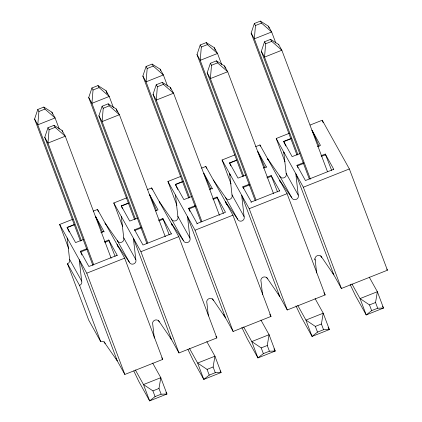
<?xml version="1.0" encoding="UTF-8"?>
<svg xmlns="http://www.w3.org/2000/svg" width="422" height="422" viewBox="0 0 422 422"><rect width="100%" height="100%" fill="white"/><g stroke="black" fill="none" stroke-linecap="round" stroke-linejoin="round"><path stroke-width="0.63" d="M59.265 129.042L55.092 117.944L51.885 112.183L43.835 107.072L37.78 109.472L38.903 111.487L37.785 124.817L81.34 240.698M111.144 258.243L65.273 136.2L62.066 130.44L54.016 125.329L47.96 127.729L49.084 129.744L47.966 143.074L93.605 264.499M113.402 107.547L109.235 96.453L106.027 90.693L97.978 85.576L91.922 87.982L93.046 89.997L91.927 103.321L135.483 219.208M165.287 236.753L119.415 114.71L116.208 108.95L108.159 103.833L102.103 106.239L103.226 108.254L102.108 121.578L147.747 243.009M167.545 86.056L163.377 74.958L160.17 69.197L152.115 64.086L146.065 66.486L147.188 68.501L146.065 81.831L189.626 197.712M219.429 215.257L173.558 93.215L170.351 87.454L162.301 82.343L156.245 84.748L157.369 86.758L156.251 100.088L201.89 221.513M221.687 64.561L217.52 53.467L214.307 47.707L206.258 42.59L200.207 44.996L201.326 47.011L200.207 60.335L243.768 176.222M273.572 193.767L227.701 71.724L224.493 65.964L216.444 60.852L210.388 63.253L211.512 65.268L210.388 78.597L256.033 200.023M275.83 43.07L271.657 31.972L268.45 26.211L260.4 21.1L254.35 23.505L255.468 25.515L254.35 38.845L297.911 154.726M327.483 171.659L281.843 50.234L278.636 44.474L270.581 39.357L264.531 41.762L265.649 43.777L264.531 57.102L310.407 179.144M135.357 369.946L143.491 384.553L160.798 377.679L166.943 394.027L161.13 394.195L158.978 388.477L160.798 377.679L152.669 363.078M189.499 348.456L197.633 363.062L214.94 356.189L221.086 372.536L215.273 372.705L213.121 366.987L214.94 356.189L206.806 341.583M243.642 326.96L251.776 341.567L269.083 334.699L275.228 351.046L269.415 351.209L267.263 345.497L269.083 334.699L260.949 320.092M297.784 305.47L305.918 320.076L323.226 313.203L329.371 329.55L323.553 329.719L321.406 324.001L323.226 313.203L315.092 298.597M351.927 283.974L360.061 298.581L377.368 291.713L383.514 308.06L377.695 308.229L375.548 302.511L377.368 291.713L369.234 277.106M80.449 241.099L34.578 119.057L37.78 109.472M92.945 265.512L44.758 137.314L47.96 127.729M134.592 219.604L88.715 97.561L91.922 87.982M146.856 243.404L98.901 115.818L102.103 106.239M188.734 198.113L142.858 76.071L146.065 66.486M200.999 221.914L153.044 94.328L156.245 84.748M242.877 176.618L197 54.575L200.207 44.996M255.141 200.418L207.181 72.837L210.388 63.253M297.014 155.127L251.143 33.085L254.35 23.505M309.284 178.928L261.323 51.342L264.531 41.762M116.926 255.669L117.195 255.252L108.712 240.023L104.498 241.695M171.063 234.173L171.337 233.756L162.855 218.527L158.64 220.205M196.889 223.924L197.164 223.507L225.48 212.266L216.998 197.037L212.783 198.709M251.032 202.428L251.306 202.011L279.622 190.77L271.14 175.541L266.926 177.219M279.348 191.187L279.622 190.77M333.749 169.301L325.283 154.051L321.068 155.723M161.13 394.195L155.074 396.601L149.636 400.9L139.002 381.799L133.795 370.954M215.273 372.705L209.217 375.105L203.779 379.41L193.144 360.309L187.938 349.458M269.415 351.209L263.36 353.615L257.921 357.914L247.287 338.813L241.822 327.398M323.553 329.719L317.502 332.125L312.064 336.424L301.424 317.323L295.964 305.908M377.695 308.229L371.645 310.629L366.206 314.928L355.567 295.827L350.107 284.417M38.903 111.487L44.954 109.087L55.092 117.944L37.785 124.817L34.578 119.057M93.046 89.997L99.096 87.591L109.235 96.453L91.927 103.321L88.715 97.561M147.188 68.501L153.239 66.101L163.377 74.958L146.065 81.831L142.858 76.071M201.326 47.011L207.381 44.605L217.52 53.467L200.207 60.335L197 54.575M255.468 25.515L261.524 23.115L271.657 31.972L254.35 38.845L251.143 33.085M49.084 129.744L55.14 127.344L65.273 136.2L47.966 143.074L44.758 137.314M103.226 108.254L109.277 105.848L119.415 114.71L102.108 121.578L98.901 115.818M157.369 86.758L163.419 84.358L173.558 93.215L156.251 100.088L153.044 94.328M211.512 65.268L217.562 62.862L227.701 71.724L210.388 78.597L207.181 72.837M265.649 43.777L271.705 41.372L281.843 50.234L264.531 57.102L261.323 51.342M68.638 248.405L59.639 224.472L73.085 219.134M93.246 211.132L97.524 209.433L124.654 258.148L162.713 359.417L124.833 374.451L116.034 358.653M122.549 226.303L113.782 202.982L126.616 197.886M147.389 189.642L151.667 187.943L178.791 236.658L216.855 337.922L178.975 352.961L170.172 337.157M176.923 205.424L167.924 181.486L180.758 176.396M201.531 168.146L205.809 166.447L232.933 215.167L270.998 316.431L233.118 331.47L223.681 314.527M231.066 183.929L222.067 159.996L234.896 154.9M255.674 146.656L259.952 144.957L287.076 193.672L325.14 294.936L287.255 309.975L278.14 293.601M284.977 161.821L276.21 138.5L289.534 133.215M310.123 125.039L322.234 120.233L349.363 168.948L387.422 270.212L341.398 288.484L332.916 273.25M69.208 231.973L67.098 227.374L74.325 224.504M122.602 208.848L121.241 205.878L128.467 203.008M177.746 189.536L175.378 184.388L183.211 181.275M230.887 165.862L229.521 162.892L236.753 160.022M285.778 146.007L283.663 141.402L290.895 138.532M67.209 227.611L74.436 224.741M121.351 206.121L128.578 203.251M175.489 184.625L182.721 181.755M229.631 163.135L236.863 160.265M283.774 141.644L291.607 138.532M83.408 239.49L75.575 242.603L67.098 227.374M100.879 232.559L103.891 231.362L104.092 231.926M137.551 218L129.718 221.107L121.241 205.878M155.623 210.826L158.034 209.871L149.557 194.637L151.92 199.785A34.994 1.714 68.3 0 1 156.652 210.852M191.693 196.51L183.86 199.617L175.378 184.388M209.766 189.33L212.176 188.376L212.377 188.94M245.836 175.014L238.003 178.126L229.521 162.892M263.307 168.077L266.319 166.885L266.519 167.444M299.979 153.524L292.145 156.631L283.663 141.402M317.449 146.587L320.462 145.39L311.979 130.161L314.343 135.309A34.994 1.714 68.3 0 1 319.074 146.376M87.301 249.323L80.671 251.955L80.402 251.264L86.426 248.869M141.439 227.833L134.813 230.465L134.539 229.768L141.17 227.136M189.905 211.385L188.681 208.278L195.312 205.646M243.573 188.687L242.824 186.782L249.455 184.156M297.953 167.792L296.967 165.292L303.592 162.66M104.772 242.392L108.987 240.714M158.915 220.896L163.129 219.224M188.956 208.969L195.581 206.342M213.052 199.406L217.272 197.728M243.098 187.479L249.724 184.847M267.195 177.91L271.415 176.238M297.241 165.983L303.866 163.356M321.337 156.42L325.557 154.747M117.195 255.252L88.868 266.509L80.402 251.264M171.337 233.756L143.011 245.018L134.539 229.768M333.765 169.28L305.433 180.542L296.967 165.292M59.639 224.472L86.768 273.187L124.654 258.148M113.782 202.982L140.911 251.697L178.791 236.658M167.924 181.486L195.054 230.201L232.933 215.167M222.067 159.996L249.196 208.711L287.076 193.672M276.21 138.5L303.339 187.22L349.363 168.948M166.004 392.344L166.943 394.027L149.636 400.9L143.491 384.553L152.928 390.883L158.978 388.477M220.147 370.854L221.086 372.536L203.779 379.41L197.633 363.062L207.07 369.392L213.121 366.987M273.978 348.799L275.228 351.046L257.921 357.914L251.776 341.567L261.207 347.897L267.263 345.497M328.121 327.303L329.371 329.55L312.064 336.424L305.918 320.076L315.35 326.406L321.406 324.001M382.575 306.372L383.514 308.06L366.206 314.928L360.061 298.581L369.493 304.911L375.548 302.511M320.72 255.743L333.871 274.959L295.806 173.695L298.227 195.085A3.492 3.265 -29.1 0 1 296.138 199.432A3.492 3.265 -29.1 0 1 291.75 197.66L279.68 175.985L267.479 158.477L267.938 159.706M291.75 197.66L279.549 180.152L280.24 181.993M213.337 179.972L225.538 197.475L237.607 219.15A3.492 3.265 -29.1 0 0 241.996 220.922A3.492 3.265 -29.1 0 0 244.085 216.581L241.664 195.191L279.728 296.455L266.577 277.238M225.406 201.642L237.607 219.15M212.435 298.729L225.585 317.945L187.521 216.681L189.942 238.071A3.492 3.265 -29.1 0 1 187.853 242.418A3.492 3.265 -29.1 0 1 183.464 240.645L171.395 218.971L159.194 201.463L159.885 203.304M183.464 240.645L171.263 223.138L172.187 225.591M158.292 320.224L171.443 339.441L133.384 238.177L135.8 259.562A3.492 3.265 -29.1 0 1 133.711 263.908A3.492 3.265 -29.1 0 1 129.322 262.136L117.253 240.461L105.052 222.953L105.516 224.182M129.322 262.136L117.121 244.628L117.812 246.469M105.104 343.424L117.3 360.931L79.241 259.667L81.657 281.057A3.492 3.265 -29.1 0 1 79.568 285.404L100.71 341.651A3.492 3.265 -29.1 0 1 105.104 343.424L104.15 341.714M260.4 21.1L261.524 23.115M270.581 39.357L271.705 41.372M386.784 269.067L387.422 270.212M284.201 153.249L283.737 152.025L286.158 173.41L298.227 195.085M206.258 42.59L207.381 44.605M216.444 60.852L217.562 62.862M266.319 166.885L257.837 151.656L260.2 156.799A34.994 1.714 68.3 0 1 264.937 167.866M314.554 258.886L315.192 260.026L316.658 272.992M323.885 292.683L325.14 294.936M242.824 186.782L251.306 202.011M230.291 175.357L229.594 173.516L232.016 194.906L244.085 216.581M152.115 64.086L153.239 66.101M162.301 82.343L163.419 84.358M212.176 188.376L203.694 173.147L206.057 178.295A34.994 1.714 68.3 0 1 210.794 189.357M269.742 314.179L270.998 316.431M188.681 208.278L197.164 223.507M175.452 195.006L177.873 216.396L189.942 238.071M97.978 85.576L99.096 87.591M108.159 103.833L109.277 105.848M215.916 336.234L216.855 337.922M121.773 217.726L121.314 216.502L123.73 237.892L135.8 259.562M43.835 107.072L44.954 109.087M54.016 125.329L55.14 127.344M103.891 231.362L95.414 216.133L97.777 221.281A34.994 1.714 68.3 0 1 102.509 232.343M161.774 357.724L162.713 359.417M67.172 237.992L69.588 259.382L81.657 281.057M69.588 259.382A3.492 3.265 -29.1 0 1 67.499 263.729L79.568 285.404M100.71 341.651L88.641 319.976L67.499 263.729M325.283 154.051L331.66 170.393M271.14 175.541L277.518 191.889M216.998 197.037L223.375 213.379M162.855 218.527L169.233 234.869M108.712 240.023L115.09 256.365M80.908 252.556L81.857 254.972M322.234 120.233L323.157 122.686M278.636 44.474L278.784 44.874M268.45 26.211L269.146 28.063M369.493 304.911L371.645 310.629M303.339 187.22L341.398 288.484M259.952 144.957L260.411 146.186M224.493 65.964L225.337 68.211M214.307 47.707L215.236 50.171M315.35 326.406L317.502 332.125M249.196 208.711L287.255 309.975M225.638 202.259L226.561 204.712M205.809 166.447L206.5 168.288M170.351 87.454L170.963 89.089M160.17 69.197L160.629 70.432M261.207 347.897L263.36 353.615M195.054 230.201L233.118 331.47M151.667 187.943L152.358 189.784M116.208 108.95L117.284 111.809M106.027 90.693L107.183 93.774M207.07 369.392L209.217 375.105M140.911 251.697L178.975 352.961M97.524 209.433L98.447 211.891M62.066 130.44L62.678 132.075M51.885 112.183L52.581 114.035M152.928 390.883L155.074 396.601M86.768 273.187L124.833 374.451M262.516 294.482L261.049 281.521A3.492 3.265 -29.1 0 1 263.138 277.175A3.492 3.265 -29.1 0 1 267.527 278.947M208.373 315.978L206.907 303.012A3.492 3.265 -29.1 0 1 208.995 298.665A3.492 3.265 -29.1 0 1 213.384 300.443M154.304 338.117L152.764 324.507A3.492 3.265 -29.1 0 1 154.853 320.161A3.492 3.265 -29.1 0 1 159.247 321.933M232.016 194.906A3.492 3.265 -29.1 0 1 229.927 199.253A3.492 3.265 -29.1 0 1 225.538 197.475M177.873 216.396A3.492 3.265 -29.1 0 1 175.784 220.743A3.492 3.265 -29.1 0 1 171.395 218.971M123.73 237.892A3.492 3.265 -29.1 0 1 121.641 242.233A3.492 3.265 -29.1 0 1 117.253 240.461M286.158 173.41A3.492 3.265 -29.1 0 1 284.069 177.757A3.492 3.265 -29.1 0 1 279.68 175.985M315.192 260.026A3.492 3.265 -29.1 0 1 317.281 255.679A3.492 3.265 -29.1 0 1 321.669 257.457"/></g></svg>
